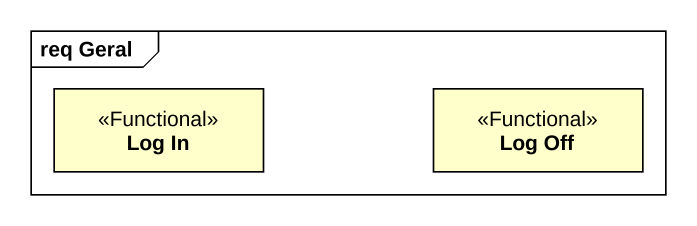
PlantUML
@startuml
mainframe req Geral
hide circle
hide empty members
class "Log In" as Log_In <<Functional>>
class "Log Off" as Log_Off <<Functional>>
@enduml
